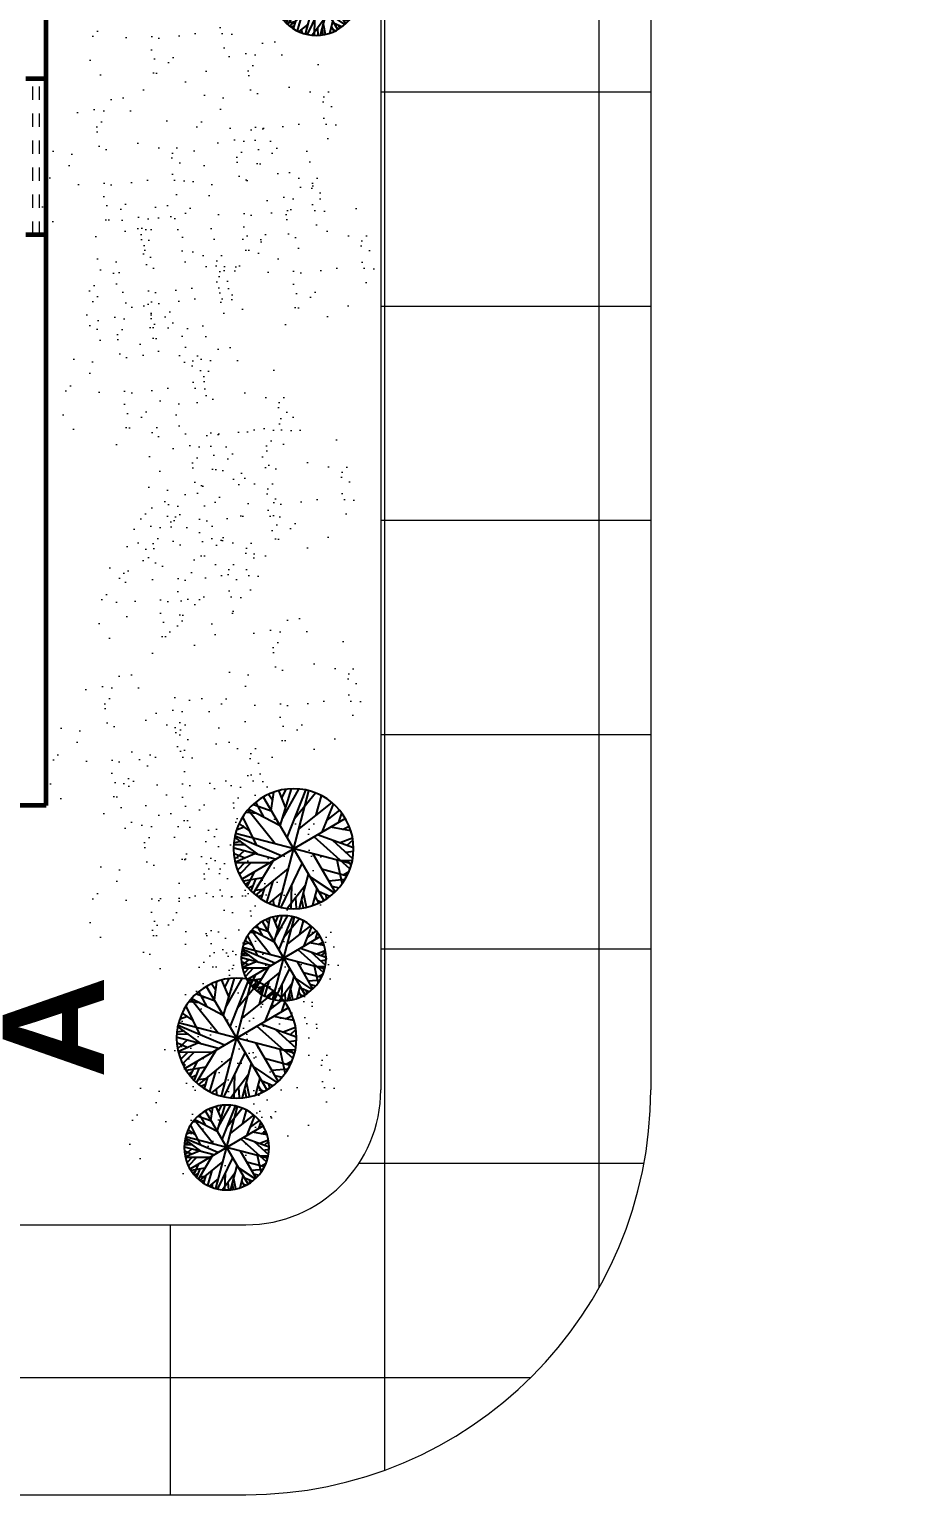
# Model space of a CAD drawing. Header units: millimetres. Extents: x 287 to 445, y 520 to 576.
# Drawn here: x 298.61 to 305.19, y 520.41 to 531.26 of the extents above; entities that cross this region are included whole.
import ezdxf

# ---------------------------------------------------------------- set-up
doc = ezdxf.new("R2010")
doc.units = ezdxf.units.MM
doc.header["$LTSCALE"] = 0.015
doc.linetypes.add('DASHED2', pattern=[9.525, 6.35, -3.175])
for name, color, linetype, lineweight in [('Muros', 41, 'Continuous', 60), ('pasto', 56, 'Continuous', 5), ('PISOS', 7, 'Continuous', 18), ('Texto', 133, 'Continuous', 20), ('Ventanas', 130, 'Continuous', 20)]:
    doc.layers.add(name, color=color, linetype=linetype, lineweight=lineweight)
doc.layers.add('puntos alameda', color=94, linetype='Continuous')
pattern_1 = [(127.5, (520.20507, 546.53205), (-0.3915306, -0.01280025), [0, -0.308864, 0, -0.34544, 0, -0.3302]), (97.5, (520.20507, 546.53205), (-0.5734601, 0.3596186), [0, -0.166624, 0, -0.278384, 0, -0.10668]), (57.5, (520.20507, 546.2821), (-0.00114975, 0.6327939), [0, -0.1016, 0, -0.36576, 0, -0.47752]), (47.5, (520.20507, 546.2821), (-0.1783435, 0.6108452), [0, -0.0508, 0, -0.239776, 0, -0.27432])]
pattern_2 = [(270, (860.0486, 883.2239), (-1.5875, 1e-16), []), (180, (860.0486, 883.2239), (0, 1.5875), [])]

# ---------------------------------------------------------------- blocks, each defined once
blk = doc.blocks.new('Tree - deciduous plan')
for p, q in [((-12.5388, 54.9406), (-7.9613, 59.4546)), ((-12.3627, 32.1443), (-12.5388, 58.7776)), ((-5.3205, 59.6806), (16.5105, 16.7963)), ((2.426, 54.9406), (-1.4472, 59.9056)), ((0, 59.9996), (0, -60)), ((0.4894, 48.6208), (3.6584, 59.6806)), ((18.2711, 35.5298), (5.419, 59.6806)), ((-40.1797, 44.558), (-36.4825, 43.2038)), ((-37.0107, 47.0408), (-35.25, 35.5298)), ((-32.6092, 50.4264), (-23.2782, 23.5674)), ((-31.2008, 51.1035), (-0.2149, 20.1818)), ((-26.4472, 46.5894), (-26.2712, 53.8116)), ((-22.0458, 42.0753), (-16.5881, 57.6486)), ((-21.1656, 55.8436), (-0.0388, 45.0094)), ((9.8203, 51.5549), (12.8133, 58.5516)), ((19.6795, 19.5047), (16.3344, 57.6486)), ((17.0387, 51.1035), (23.2006, 55.1666)), ((17.7429, 43.6552), (25.4894, 54.2636)), ((31.6513, 50.8778), (30.2429, 30.5643)), ((31.1232, 42.5267), (35.8767, 48.1693)), ((-49.8627, 32.8214), (-32.7853, 32.8214)), ((-45.8134, 38.2383), (-40.5318, 33.0471)), ((-43.8768, 36.4326), (-44.405, 40.2696)), ((42, 42), (-42, -42)), ((42, -42), (-42, 42)), ((36.2288, 25.1474), (48.9049, 35.0784)), ((37.1091, 37.1098), (46.6161, 37.5612)), ((-32.2571, 20.6333), (-59.1937, 9.348)), ((-57.081, 17.9248), (-47.0458, 14.7649)), ((-56.0247, 20.859), (-20.8134, 20.859)), ((-54.7923, 24.4702), (-47.75, 21.0847)), ((-53.2078, 27.4044), (-40.1797, 20.859)), ((54.3626, 25.3731), (20.9119, 0.3198)), ((23.3767, 23.3417), (53.3063, 27.4044)), ((-59.7219, 2.8025), (-12.0106, 12.0565)), ((-58.6656, 12.7336), (-35.9543, 7.5424)), ((-54.6162, -24.7335), (-20.2853, 0.0941)), ((29.3626, -6.6771), (59.4682, 7.091)), ((38.5175, 13.4107), (58.2359, 13.6364)), ((-60, 0), (60, 0)), ((-59.7219, -4.8714), (-54.2641, -6.6771)), ((-45.2853, -0.1316), (-59.0177, -10.0627)), ((-58.4895, -12.3197), (-36.4825, -11.6426)), ((-10.074, -10.0627), (-2.5036, -59.7178)), ((9.2922, -9.1598), (59.6443, -2.8401)), ((26.3697, -18.4138), (58.9401, -9.8369)), ((-57.081, -18.4138), (-45.2853, -17.9624)), ((-52.6797, -18.188), (-55.4966, -22.0251)), ((-53.2078, -27.442), (-16.7641, -16.6081)), ((-38.9472, -29.0219), (-51.4472, -30.6018)), ((-47.2219, -19.3166), (-50.2148, -26.3135)), ((-35.9543, -22.4765), (-44.0529, -40.5329)), ((-19.9331, -20.2194), (-28.5599, -52.721)), ((-14.8275, -15.0282), (-14.6515, -57.6865)), ((-0.0388, -19.0909), (25.8415, -53.8495)), ((18.6232, -18.6394), (26.7218, -53.3981)), ((18.7992, -18.6394), (57.3556, -17.2853)), ((38.1654, -18.188), (52.426, -29.0219)), ((45.9119, -24.0564), (55.595, -22.2508)), ((-46.5177, -30.1504), (-49.5106, -33.536)), ((-32.4331, -32.4075), (-48.1021, -35.5674)), ((-43.7008, -34.6645), (-46.6937, -37.373)), ((-24.6867, -37.8244), (-38.7712, -45.7241)), ((-26.2712, -43.9185), (-34.7219, -48.6583)), ((-14.6515, -36.2445), (-27.6797, -52.9467)), ((-14.6515, -32.1818), (-3.912, -59.4922)), ((-6.2008, -36.2445), (17.919, -57.0094)), ((22.8485, -36.4702), (35.3485, -48.4326)), ((30.419, -30.1504), (32.3556, -50.0125)), ((31.4753, -31.279), (49.6091, -33.3103)), ((41.5105, -32.6332), (46.088, -38.0501)), ((-14.6515, -47.3041), (-25.0388, -54.3009)), ((-21.5177, -45.4984), (-19.9331, -56.1065)), ((-8.4895, -47.5298), (-11.4825, -58.5893)), ((-6.3768, -52.721), (-9.3698, -58.815)), ((8.4119, -53.1724), (3.8344, -59.4922)), ((5.9471, -46.6269), (10.5246, -58.5893)), ((24.7852, -44.8213), (23.0246, -54.978))]:
    blk.add_line(p, q)
blk.add_circle((0, 0), 60)

msp = doc.modelspace()

# ---------------------------------------------------------------- hatches: boundary and pattern name
at = {"layer": 'pasto', "ltscale": 0.3}
h = msp.add_hatch(dxfattribs=at)
h.set_pattern_fill('AR-SAND', color=256, scale=0.008, angle=90, style=0)
h.set_pattern_definition([(127.5, (519.4361, 547.20338), (-0.3915306, -0.01280025), [0, -0.308864, 0, -0.34544, 0, -0.3302]), (97.5, (519.4361, 547.2034), (-0.5734601, 0.3596186), [0, -0.166624, 0, -0.278384, 0, -0.10668]), (57.5, (519.4361, 546.95345), (-0.00114975, 0.6327939), [0, -0.1016, 0, -0.36576, 0, -0.47752]), (47.5, (519.4361, 546.95345), (-0.1783435, 0.6108452), [0, -0.0508, 0, -0.239776, 0, -0.27432])])
edge = h.paths.add_edge_path()
edge.add_arc((299.582, 531.267), 0.588, 90, 450)
h = msp.add_hatch(dxfattribs=at)
h.set_pattern_fill('AR-SAND', color=256, scale=0.008, angle=90, style=0)
h.set_pattern_definition(pattern_1)
edge = h.paths.add_edge_path()
edge.add_arc((300.351, 530.596), 0.588, 90, 450)
h = msp.add_hatch(dxfattribs=at)
h.set_pattern_fill('AR-SAND', color=256, scale=0.008, angle=90, style=0)
h.set_pattern_definition(pattern_1)
edge = h.paths.add_edge_path()
edge.add_arc((300.351, 530.596), 0.588, 90, 450)
h = msp.add_hatch(dxfattribs=at)
h.set_pattern_fill('AR-SAND', color=256, scale=0.008, angle=90, style=0)
h.set_pattern_definition([(127.5, (519.0829, 546.1164), (-0.3915306, -0.01280025), [0, -0.308864, 0, -0.34544, 0, -0.3302]), (97.5, (519.0829, 546.1164), (-0.5734601, 0.3596186), [0, -0.166624, 0, -0.278384, 0, -0.10668]), (57.5, (519.0829, 545.86648), (-0.00114975, 0.6327939), [0, -0.1016, 0, -0.36576, 0, -0.47752]), (47.5, (519.0829, 545.8665), (-0.1783435, 0.6108452), [0, -0.0508, 0, -0.239776, 0, -0.27432])])
edge = h.paths.add_edge_path()
edge.add_arc((299.228, 530.181), 0.588, 90, 450)
h = msp.add_hatch(dxfattribs=at)
h.set_pattern_fill('AR-SAND', color=256, scale=0.008, angle=90, style=0)
h.set_pattern_definition([(127.5, (520.12098, 545.89195), (-0.3915306, -0.01280025), [0, -0.308864, 0, -0.34544, 0, -0.3302]), (97.5, (520.121, 545.89195), (-0.5734601, 0.3596186), [0, -0.166624, 0, -0.278384, 0, -0.10668]), (57.5, (520.12098, 545.642), (-0.00114975, 0.6327939), [0, -0.1016, 0, -0.36576, 0, -0.47752]), (47.5, (520.121, 545.642), (-0.1783435, 0.6108452), [0, -0.0508, 0, -0.239776, 0, -0.27432])])
edge = h.paths.add_edge_path()
edge.add_arc((300.267, 529.956), 0.588, 90, 450)
h = msp.add_hatch(dxfattribs=at)
h.set_pattern_fill('AR-SAND', color=256, scale=0.008, angle=90, style=0)
h.set_pattern_definition([(127.5, (520.4872, 545.46538), (-0.3915306, -0.01280025), [0, -0.308864, 0, -0.34544, 0, -0.3302]), (97.5, (520.4872, 545.4654), (-0.5734601, 0.3596186), [0, -0.166624, 0, -0.278384, 0, -0.10668]), (57.5, (520.4872, 545.21544), (-0.00114975, 0.6327939), [0, -0.1016, 0, -0.36576, 0, -0.47752]), (47.5, (520.4872, 545.21544), (-0.1783435, 0.6108452), [0, -0.0508, 0, -0.239776, 0, -0.27432])])
edge = h.paths.add_edge_path()
edge.add_arc((300.633, 529.529), 0.588, 90, 450)
h = msp.add_hatch(dxfattribs=at)
h.set_pattern_fill('AR-SAND', color=256, scale=0.008, angle=90, style=0)
h.set_pattern_definition([(127.5, (519.41165, 545.3185), (-0.3915306, -0.01280025), [0, -0.308864, 0, -0.34544, 0, -0.3302]), (97.5, (519.41165, 545.3185), (-0.5734601, 0.3596186), [0, -0.166624, 0, -0.278384, 0, -0.10668]), (57.5, (519.41165, 545.06857), (-0.00114975, 0.6327939), [0, -0.1016, 0, -0.36576, 0, -0.47752]), (47.5, (519.41165, 545.06857), (-0.1783435, 0.6108452), [0, -0.0508, 0, -0.239776, 0, -0.27432])])
edge = h.paths.add_edge_path()
edge.add_arc((299.557, 529.383), 0.588, 90, 450)
h = msp.add_hatch(dxfattribs=at)
h.set_pattern_fill('AR-SAND', color=256, scale=0.008, angle=90, style=0)
h.set_pattern_definition([(127.5, (519.43447, 545.23807), (-0.3915306, -0.01280025), [0, -0.308864, 0, -0.34544, 0, -0.3302]), (97.5, (519.43447, 545.23807), (-0.5734601, 0.3596186), [0, -0.166624, 0, -0.278384, 0, -0.10668]), (57.5, (519.43447, 544.98814), (-0.00114975, 0.6327939), [0, -0.1016, 0, -0.36576, 0, -0.47752]), (47.5, (519.4345, 544.98814), (-0.1783435, 0.6108452), [0, -0.0508, 0, -0.239776, 0, -0.27432])])
edge = h.paths.add_edge_path()
edge.add_arc((299.58, 529.302), 0.588, 90, 450)
h = msp.add_hatch(dxfattribs=at)
h.set_pattern_fill('AR-SAND', color=256, scale=0.008, angle=90, style=0)
h.set_pattern_definition([(127.5, (519.23556, 544.5768), (-0.3915306, -0.01280025), [0, -0.308864, 0, -0.34544, 0, -0.3302]), (97.5, (519.23556, 544.5768), (-0.5734601, 0.3596186), [0, -0.166624, 0, -0.278384, 0, -0.10668]), (57.5, (519.23556, 544.32686), (-0.00114975, 0.6327939), [0, -0.1016, 0, -0.36576, 0, -0.47752]), (47.5, (519.23556, 544.32686), (-0.1783435, 0.6108452), [0, -0.0508, 0, -0.239776, 0, -0.27432])])
edge = h.paths.add_edge_path()
edge.add_arc((299.381, 528.641), 0.588, 90, 450)
h = msp.add_hatch(dxfattribs=at)
h.set_pattern_fill('AR-SAND', color=256, scale=0.008, angle=90, style=0)
h.set_pattern_definition([(127.5, (519.87545, 544.2673), (-0.3915306, -0.01280025), [0, -0.308864, 0, -0.34544, 0, -0.3302]), (97.5, (519.87545, 544.2673), (-0.5734601, 0.3596186), [0, -0.166624, 0, -0.278384, 0, -0.10668]), (57.5, (519.87545, 544.01737), (-0.00114975, 0.6327939), [0, -0.1016, 0, -0.36576, 0, -0.47752]), (47.5, (519.87545, 544.01737), (-0.1783435, 0.6108452), [0, -0.0508, 0, -0.239776, 0, -0.27432])])
edge = h.paths.add_edge_path()
edge.add_arc((300.021, 528.331), 0.588, 90, 450)
h = msp.add_hatch(dxfattribs=at)
h.set_pattern_fill('AR-SAND', color=256, scale=0.008, angle=90, style=0)
h.set_pattern_definition([(127.5, (520.34053, 543.75186), (-0.3915306, -0.01280025), [0, -0.308864, 0, -0.34544, 0, -0.3302]), (97.5, (520.34053, 543.75186), (-0.5734601, 0.3596186), [0, -0.166624, 0, -0.278384, 0, -0.10668]), (57.5, (520.34053, 543.50192), (-0.00114975, 0.6327939), [0, -0.1016, 0, -0.36576, 0, -0.47752]), (47.5, (520.3405, 543.5019), (-0.1783435, 0.6108452), [0, -0.0508, 0, -0.239776, 0, -0.27432])])
edge = h.paths.add_edge_path()
edge.add_arc((300.486, 527.816), 0.588, 90, 450)
h = msp.add_hatch(dxfattribs=at)
h.set_pattern_fill('AR-SAND', color=256, scale=0.008, angle=90, style=0)
h.set_pattern_definition([(127.5, (519.79137, 543.6272), (-0.3915306, -0.01280025), [0, -0.308864, 0, -0.34544, 0, -0.3302]), (97.5, (519.79137, 543.6272), (-0.5734601, 0.3596186), [0, -0.166624, 0, -0.278384, 0, -0.10668]), (57.5, (519.79137, 543.37728), (-0.00114975, 0.6327939), [0, -0.1016, 0, -0.36576, 0, -0.47752]), (47.5, (519.79137, 543.3773), (-0.1783435, 0.6108452), [0, -0.0508, 0, -0.239776, 0, -0.27432])])
edge = h.paths.add_edge_path()
edge.add_arc((299.937, 527.691), 0.588, 90, 450)
h = msp.add_hatch(dxfattribs=at)
h.set_pattern_fill('AR-SAND', color=256, scale=0.008, angle=90, style=0)
h.set_pattern_definition([(127.5, (519.63164, 543.18884), (-0.3915306, -0.01280025), [0, -0.308864, 0, -0.34544, 0, -0.3302]), (97.5, (519.63164, 543.18884), (-0.5734601, 0.3596186), [0, -0.166624, 0, -0.278384, 0, -0.10668]), (57.5, (519.63164, 542.9389), (-0.00114975, 0.6327939), [0, -0.1016, 0, -0.36576, 0, -0.47752]), (47.5, (519.63164, 542.9389), (-0.1783435, 0.6108452), [0, -0.0508, 0, -0.239776, 0, -0.27432])])
edge = h.paths.add_edge_path()
edge.add_arc((299.777, 527.253), 0.588, 90, 450)
h = msp.add_hatch(dxfattribs=at)
h.set_pattern_fill('AR-SAND', color=256, scale=0.008, angle=90, style=0)
h.set_pattern_definition([(127.5, (519.50173, 543.02964), (-0.3915306, -0.01280025), [0, -0.308864, 0, -0.34544, 0, -0.3302]), (97.5, (519.50173, 543.02964), (-0.5734601, 0.3596186), [0, -0.166624, 0, -0.278384, 0, -0.10668]), (57.5, (519.50173, 542.7797), (-0.00114975, 0.6327939), [0, -0.1016, 0, -0.36576, 0, -0.47752]), (47.5, (519.50173, 542.7797), (-0.1783435, 0.6108452), [0, -0.0508, 0, -0.239776, 0, -0.27432])])
edge = h.paths.add_edge_path()
edge.add_arc((299.647, 527.094), 0.588, 90, 450)
h = msp.add_hatch(dxfattribs=at)
h.set_pattern_fill('AR-SAND', color=256, scale=0.008, angle=90, style=0)
h.set_pattern_definition([(127.5, (520.3894, 542.25864), (-0.3915306, -0.01280025), [0, -0.308864, 0, -0.34544, 0, -0.3302]), (97.5, (520.3894, 542.25864), (-0.5734601, 0.3596186), [0, -0.166624, 0, -0.278384, 0, -0.10668]), (57.5, (520.3894, 542.0087), (-0.00114975, 0.6327939), [0, -0.1016, 0, -0.36576, 0, -0.47752]), (47.5, (520.3894, 542.0087), (-0.1783435, 0.6108452), [0, -0.0508, 0, -0.239776, 0, -0.27432])])
edge = h.paths.add_edge_path()
edge.add_arc((300.535, 526.323), 0.588, 90, 450)
h = msp.add_hatch(dxfattribs=at)
h.set_pattern_fill('AR-SAND', color=256, scale=0.008, angle=90, style=0)
h.set_pattern_definition([(127.5, (519.14276, 541.8425), (-0.3915306, -0.01280025), [0, -0.308864, 0, -0.34544, 0, -0.3302]), (97.5, (519.14276, 541.8425), (-0.5734601, 0.3596186), [0, -0.166624, 0, -0.278384, 0, -0.10668]), (57.5, (519.14276, 541.59256), (-0.00114975, 0.6327939), [0, -0.1016, 0, -0.36576, 0, -0.47752]), (47.5, (519.14276, 541.59256), (-0.1783435, 0.6108452), [0, -0.0508, 0, -0.239776, 0, -0.27432])])
edge = h.paths.add_edge_path()
edge.add_arc((299.288, 525.907), 0.588, 90, 450)
h = msp.add_hatch(dxfattribs=at)
h.set_pattern_fill('AR-SAND', color=256, scale=0.008, angle=90, style=0)
h.set_pattern_definition([(127.5, (519.6648, 541.66665), (-0.3915306, -0.01280025), [0, -0.308864, 0, -0.34544, 0, -0.3302]), (97.5, (519.6648, 541.66665), (-0.5734601, 0.3596186), [0, -0.166624, 0, -0.278384, 0, -0.10668]), (57.5, (519.6648, 541.4167), (-0.00114975, 0.6327939), [0, -0.1016, 0, -0.36576, 0, -0.47752]), (47.5, (519.6648, 541.4167), (-0.1783435, 0.6108452), [0, -0.0508, 0, -0.239776, 0, -0.27432])])
edge = h.paths.add_edge_path()
edge.add_arc((299.81, 525.731), 0.588, 90, 450)
h = msp.add_hatch(dxfattribs=at)
h.set_pattern_fill('AR-SAND', color=256, scale=0.008, angle=90, style=0)
h.set_pattern_definition([(127.5, (520.09608, 541.10813), (-0.3915306, -0.01280025), [0, -0.308864, 0, -0.34544, 0, -0.3302]), (97.5, (520.0961, 541.10813), (-0.5734601, 0.3596186), [0, -0.166624, 0, -0.278384, 0, -0.10668]), (57.5, (520.0961, 540.8582), (-0.00114975, 0.6327939), [0, -0.1016, 0, -0.36576, 0, -0.47752]), (47.5, (520.0961, 540.8582), (-0.1783435, 0.6108452), [0, -0.0508, 0, -0.239776, 0, -0.27432])])
edge = h.paths.add_edge_path()
edge.add_arc((300.242, 525.172), 0.588, 90, 450)
h = msp.add_hatch(dxfattribs=at)
h.set_pattern_fill('AR-SAND', color=256, scale=0.008, angle=90, style=0)
h.set_pattern_definition([(127.5, (519.4361, 540.8144), (-0.3915306, -0.01280025), [0, -0.308864, 0, -0.34544, 0, -0.3302]), (97.5, (519.4361, 540.8144), (-0.5734601, 0.3596186), [0, -0.166624, 0, -0.278384, 0, -0.10668]), (57.5, (519.4361, 540.56445), (-0.00114975, 0.6327939), [0, -0.1016, 0, -0.36576, 0, -0.47752]), (47.5, (519.4361, 540.56445), (-0.1783435, 0.6108452), [0, -0.0508, 0, -0.239776, 0, -0.27432])])
edge = h.paths.add_edge_path()
edge.add_arc((299.582, 524.878), 0.588, 90, 450)
h = msp.add_hatch(dxfattribs=at)
h.set_pattern_fill('AR-SAND', color=256, scale=0.008, angle=90, style=0)
h.set_pattern_definition([(127.5, (519.87783, 540.58163), (-0.3915306, -0.01280025), [0, -0.308864, 0, -0.34544, 0, -0.3302]), (97.5, (519.87783, 540.58163), (-0.5734601, 0.3596186), [0, -0.166624, 0, -0.278384, 0, -0.10668]), (57.5, (519.87783, 540.3317), (-0.00114975, 0.6327939), [0, -0.1016, 0, -0.36576, 0, -0.47752]), (47.5, (519.87783, 540.3317), (-0.1783435, 0.6108452), [0, -0.0508, 0, -0.239776, 0, -0.27432])])
edge = h.paths.add_edge_path()
edge.add_arc((300.023, 524.646), 0.588, 90, 450)
h = msp.add_hatch(dxfattribs=at)
h.set_pattern_fill('AR-SAND', color=256, scale=0.008, angle=90, style=0)
h.set_pattern_definition([(127.5, (520.22252, 540.30657), (-0.3915306, -0.01280025), [0, -0.308864, 0, -0.34544, 0, -0.3302]), (97.5, (520.2225, 540.30657), (-0.5734601, 0.3596186), [0, -0.166624, 0, -0.278384, 0, -0.10668]), (57.5, (520.22252, 540.05664), (-0.00114975, 0.6327939), [0, -0.1016, 0, -0.36576, 0, -0.47752]), (47.5, (520.2225, 540.05664), (-0.1783435, 0.6108452), [0, -0.0508, 0, -0.239776, 0, -0.27432])])
edge = h.paths.add_edge_path()
edge.add_arc((300.368, 524.371), 0.588, 90, 450)
h = msp.add_hatch(dxfattribs=at)
h.set_pattern_fill('AR-SAND', color=256, scale=0.008, angle=90, style=0)
h.set_pattern_definition([(127.5, (520.0628, 539.8682), (-0.3915306, -0.01280025), [0, -0.308864, 0, -0.34544, 0, -0.3302]), (97.5, (520.0628, 539.8682), (-0.5734601, 0.3596186), [0, -0.166624, 0, -0.278384, 0, -0.10668]), (57.5, (520.0628, 539.61827), (-0.00114975, 0.6327939), [0, -0.1016, 0, -0.36576, 0, -0.47752]), (47.5, (520.0628, 539.61827), (-0.1783435, 0.6108452), [0, -0.0508, 0, -0.239776, 0, -0.27432])])
edge = h.paths.add_edge_path()
edge.add_arc((300.208, 523.932), 0.588, 90, 450)
h = msp.add_hatch(dxfattribs=at)
h.set_pattern_fill('AR-SAND', color=256, scale=0.008, angle=90, style=0)
h.set_pattern_definition([(127.5, (520.19386, 539.3946), (-0.3915306, -0.01280025), [0, -0.308864, 0, -0.34544, 0, -0.3302]), (97.5, (520.19386, 539.3946), (-0.5734601, 0.3596186), [0, -0.166624, 0, -0.278384, 0, -0.10668]), (57.5, (520.19386, 539.14467), (-0.00114975, 0.6327939), [0, -0.1016, 0, -0.36576, 0, -0.47752]), (47.5, (520.19386, 539.14467), (-0.1783435, 0.6108452), [0, -0.0508, 0, -0.239776, 0, -0.27432])])
edge = h.paths.add_edge_path()
edge.add_arc((300.339, 523.459), 0.588, 90, 450)
h = msp.add_hatch(dxfattribs=at)
h.set_pattern_fill('AR-SAND', color=256, scale=0.008, angle=90, style=0)
h.set_pattern_definition([(127.5, (519.72942, 539.1743), (-0.3915306, -0.01280025), [0, -0.308864, 0, -0.34544, 0, -0.3302]), (97.5, (519.7294, 539.1743), (-0.5734601, 0.3596186), [0, -0.166624, 0, -0.278384, 0, -0.10668]), (57.5, (519.72942, 538.92436), (-0.00114975, 0.6327939), [0, -0.1016, 0, -0.36576, 0, -0.47752]), (47.5, (519.7294, 538.92436), (-0.1783435, 0.6108452), [0, -0.0508, 0, -0.239776, 0, -0.27432])])
edge = h.paths.add_edge_path()
edge.add_arc((299.875, 523.238), 0.588, 90, 450)
at = {"layer": 'PISOS'}
h = msp.add_hatch(dxfattribs=at)
h.set_pattern_fill('NET', color=256, scale=0.5, angle=90, style=0)
h.set_pattern_definition(pattern_2)
h.paths.add_polyline_path([(301.219, 530.638), (301.219, 537.213, -0.022651), (301.235, 537.572, 0.441003), (300.239, 538.662), (299.99, 538.662), (299.84, 538.662), (298.74, 538.662), (298.74, 539.047), (298.74, 541.738), (299.616, 541.738, 0.632615), (302.676, 540.287, -0.173054), (305.19, 541.184), (305.19, 539.184, 0.414214), (303.219, 537.213), (303.219, 530.49)])
h = msp.add_hatch(dxfattribs=at)
h.set_pattern_fill('NET', color=256, scale=0.5, angle=90, style=0)
h.set_pattern_definition(pattern_2)
h.paths.add_polyline_path([(301.549, 520.717), (300.607, 522.485, 0.301717), (301.219, 523.406), (301.219, 530.638), (303.219, 530.49), (303.219, 523.406, -0.285252)])
h = msp.add_hatch(dxfattribs=at)
h.set_pattern_fill('NET', color=256, scale=0.5, angle=90, style=0)
h.set_pattern_definition(pattern_2)
h.paths.add_polyline_path([(291.843, 520.406), (292.063, 522.406), (300.219, 522.406, 0.099999), (300.607, 522.485), (301.549, 520.717, -0.115335), (300.219, 520.406)])

# ---------------------------------------------------------------- linework, layer by layer
at = {"layer": 'Muros'}
for p, q in [((298.74, 531.212), (298.74, 531.681)), ((298.74, 531.062), (298.74, 531.212)), ((298.74, 530.896), (298.74, 531.062)), ((298.74, 530.896), (298.59, 530.896)), ((298.74, 529.739), (298.74, 530.896)), ((298.74, 529.739), (298.59, 529.739)), ((298.74, 529.562), (298.74, 529.739)), ((298.74, 529.412), (298.74, 529.562)), ((298.74, 526.512), (298.74, 529.412)), ((298.74, 525.511), (298.74, 526.512)), ((298.74, 525.511), (297.805, 525.511))]:
    msp.add_line(p, q, dxfattribs=at)
at = {"layer": 'PISOS'}
for p, q in [((301.219, 537.213), (301.219, 523.406)), ((303.219, 537.213), (303.219, 523.406)), ((290.361, 522.406), (300.219, 522.406)), ((290.361, 520.406), (300.219, 520.406))]:
    msp.add_line(p, q, dxfattribs=at)
for radius in [1, 3]:
    msp.add_arc((300.219, 523.406), radius, 270, 0, dxfattribs=at)
at = {"layer": 'Ventanas', "linetype": 'DASHED2'}
for p, q in [((298.64, 529.739), (298.64, 530.896)), ((298.69, 529.739), (298.69, 530.896))]:
    msp.add_line(p, q, dxfattribs=at)

# ---------------------------------------------------------------- block references
at = {"layer": 'puntos alameda', "color": 7, "linetype": 'ByBlock', "lineweight": 0}
for p, xscale, yscale, zscale, rotation in [((300.741, 531.531), -0.00524074937675885, 0.005240749376980602, 0.00524074937695538, 255.3294149665158), ((300.573, 525.192), -0.007405634628365269, 0.007405634628639746, 0.007405634628594382, 255.3294149667242), ((300.499, 524.381), -0.00524074937675885, 0.005240749376980602, 0.00524074937695538, 255.3294149665158), ((300.151, 523.789), -0.007405634628365269, 0.007405634628639746, 0.007405634628594382, 255.3294149667242), ((300.077, 522.978), -0.00524074937675885, 0.005240749376980602, 0.00524074937695538, 255.3294149665158)]:
    msp.add_blockref('Tree - deciduous plan', p, dxfattribs=dict(at, xscale=xscale, yscale=yscale, zscale=zscale, rotation=rotation))

# ---------------------------------------------------------------- texts
at = {"layer": 'Texto', "insert": (299.168, 523.87), "char_height": 0.75, "width": 1.0727, "attachment_point": 8, "rotation": 90}
msp.add_mtext('{\\fArial|b1|i0|c0|p34;A}', dxfattribs=at)

doc.saveas('drawing.dxf')
